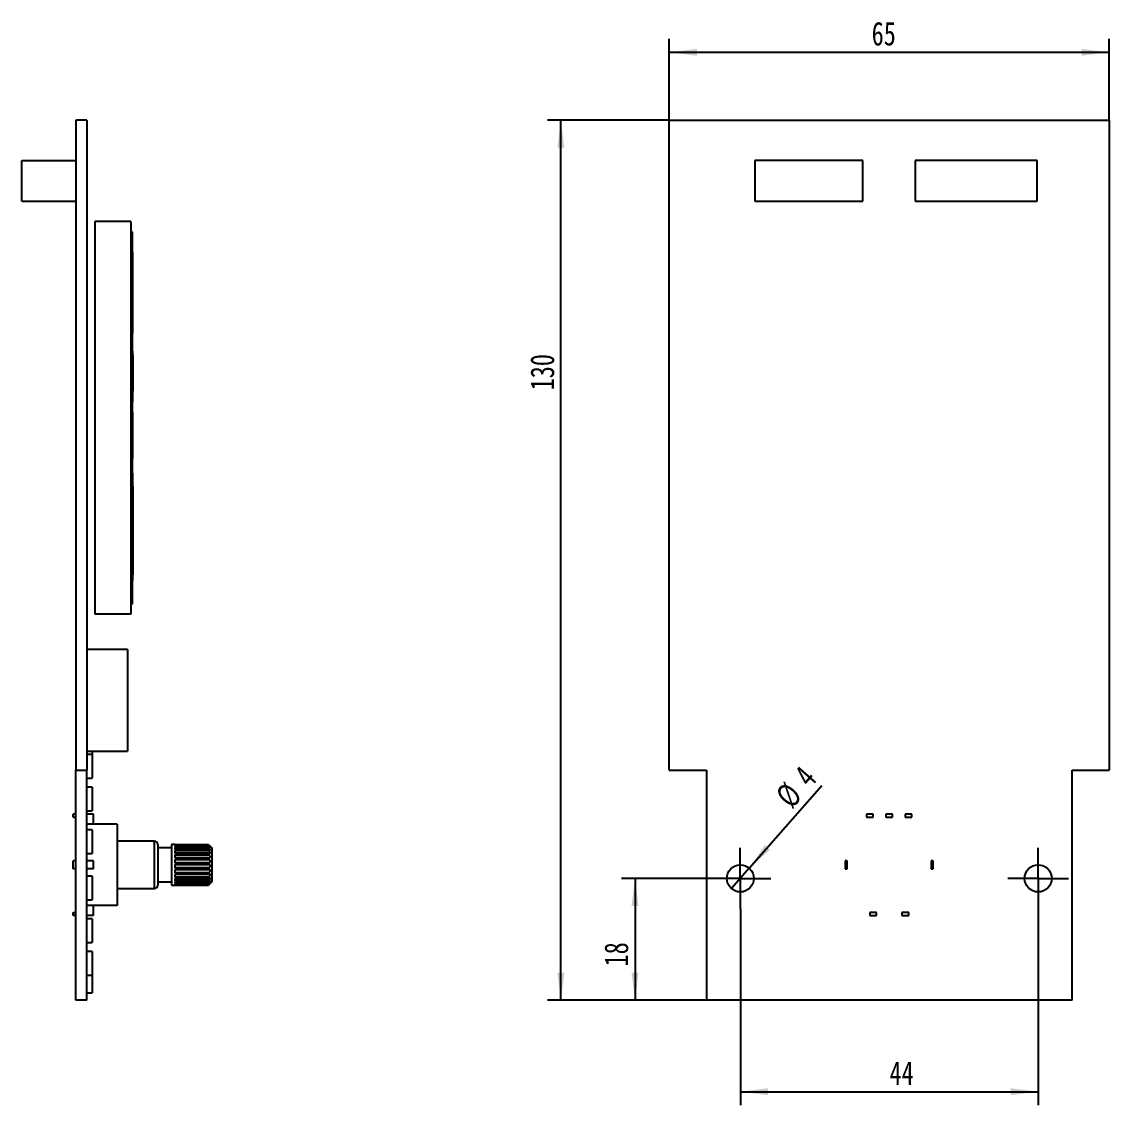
# Model space of a CAD drawing. Header units: millimetres. Extents: x 455 to 753, y 132 to 292.
# Drawn here: x 592.4 to 753, y 131.8 to 291.8 of the extents above; entities that cross this region are included whole.
import ezdxf

# ---------------------------------------------------------------- set-up
doc = ezdxf.new("R2010")
doc.units = ezdxf.units.MM
doc.linetypes.add('CENTERX2', pattern=[20.32, 12.7, -2.54, 2.54, -2.54])
doc.layers.add('中心线层', color=1, linetype='CENTERX2', lineweight=25)
doc.layers.add('标注层', color=150, linetype='Continuous', lineweight=25)
doc.styles.add('SLDTEXTSTYLE2', font='hyswlongfangsong.ttf')
doc.dimstyles.new('SLDDIMSTYLE0', dxfattribs={"dimtxt": 3.5, "dimasz": 4.08, "dimexe": 0, "dimexo": 0.0625, "dimgap": 0.875, "dimtad": 2, "dimrnd": 1e-09, "dimzin": 12, "dimdsep": 46, "dimtxsty": 'SLDTEXTSTYLE2', "dimblk1": 'NONE', "dimsah": 1, "dimcen": 0, "dimadec": 0, "dimazin": 3, "dimtfac": 1, "dimtmove": 0, "dimatfit": 3, "dimldrblk": 'NONE', "dimfxl": 0, "dimfrac": 2, "dimtolj": 1, "dimtzin": 12, "dimarcsym": 0})
doc.dimstyles.new('SLDDIMSTYLE1', dxfattribs={"dimtxt": 3.5, "dimasz": 4.08, "dimexe": 0, "dimexo": 0.0625, "dimgap": 0.875, "dimtad": 2, "dimrnd": 1e-09, "dimzin": 12, "dimdsep": 46, "dimtxsty": 'SLDTEXTSTYLE2', "dimsah": 1, "dimcen": 0.09, "dimadec": 0, "dimazin": 3, "dimtfac": 1, "dimtofl": 0, "dimtmove": 0, "dimatfit": 3, "dimfxl": 0, "dimfrac": 2, "dimtolj": 1, "dimtzin": 12, "dimarcsym": 0})
doc.dimstyles.new('SLDDIMSTYLE3', dxfattribs={"dimtxt": 3.5, "dimasz": 4.08, "dimexe": 0, "dimexo": 0.0625, "dimgap": 0.875, "dimtad": 2, "dimrnd": 1e-09, "dimzin": 12, "dimdsep": 46, "dimtxsty": 'SLDTEXTSTYLE2', "dimsah": 1, "dimcen": 0.09, "dimadec": 0, "dimazin": 3, "dimtfac": 1, "dimtmove": 0, "dimatfit": 0, "dimfxl": 0, "dimfrac": 2, "dimtolj": 1, "dimtzin": 12, "dimarcsym": 0})

# ---------------------------------------------------------------- blocks, each defined once
blk = doc.blocks.new('_D_4')
at = {"layer": '标注层'}
for p, q in [((698.51, 160.81), (698.51, 131.81)), ((742.51, 160.81), (742.51, 131.81)), ((698.51, 133.81), (742.51, 133.81))]:
    blk.add_line(p, q, dxfattribs=at)
for points in [[(698.51, 133.81), (702.59, 133.3), (702.59, 134.32)], [(742.51, 133.81), (738.43, 134.32), (738.43, 133.3)]]:
    blk.add_solid(points, dxfattribs=at)
at = {"layer": '标注层', "insert": (720.55, 138.32), "char_height": 3.5, "attachment_point": 1, "style": 'SLDTEXTSTYLE2'}
blk.add_mtext('44', dxfattribs=at)
blk = doc.blocks.new('_D_5')
at = {"layer": '标注层'}
for p, q in [((688.01, 277.31), (670.01, 277.31)), ((672.01, 147.31), (672.01, 277.31)), ((693.51, 147.31), (670.01, 147.31))]:
    blk.add_line(p, q, dxfattribs=at)
for points in [[(672.01, 277.31), (671.5, 273.23), (672.51, 273.23)], [(672.01, 147.31), (672.51, 151.39), (671.5, 151.39)]]:
    blk.add_solid(points, dxfattribs=at)
at = {"layer": '标注层', "insert": (667.5, 237.39), "char_height": 3.5, "attachment_point": 1, "rotation": 90, "style": 'SLDTEXTSTYLE2'}
blk.add_mtext('130', dxfattribs=at)
blk = doc.blocks.new('_D_6')
at = {"layer": '标注层'}
for p, q in [((688.01, 277.31), (688.01, 289.31)), ((753.01, 277.31), (753.01, 289.31)), ((688.01, 287.31), (753.01, 287.31))]:
    blk.add_line(p, q, dxfattribs=at)
for points in [[(688.01, 287.31), (692.09, 286.8), (692.09, 287.82)], [(753.01, 287.31), (748.93, 287.82), (748.93, 286.8)]]:
    blk.add_solid(points, dxfattribs=at)
at = {"layer": '标注层', "insert": (717.91, 291.82), "char_height": 3.5, "attachment_point": 1, "style": 'SLDTEXTSTYLE2'}
blk.add_mtext('65', dxfattribs=at)
blk = doc.blocks.new('_D_7')
at = {"layer": '标注层'}
for q in [(710.56, 179.05), (697.19, 163.81)]:
    blk.add_line((699.83, 166.81), q, dxfattribs=at)
blk.add_solid([(699.83, 166.81), (702.9, 169.55), (702.14, 170.22)], dxfattribs=at)
at = {"layer": '标注层', "char_height": 3.5, "attachment_point": 1, "rotation": 48.7261, "style": 'SLDTEXTSTYLE2'}
for s, insert in [('4', (706.19, 180.85)), ('%%c', (703.46, 177.76))]:
    blk.add_mtext(s, dxfattribs=dict(at, insert=insert))
blk = doc.blocks.new('_NONE')
blk = doc.blocks.new('_D_8')
at = {"layer": '标注层'}
for p, q in [((694.01, 165.31), (680.95, 165.31)), ((682.95, 165.31), (682.95, 147.31)), ((693.51, 147.31), (680.95, 147.31))]:
    blk.add_line(p, q, dxfattribs=at)
for points in [[(682.95, 165.31), (682.44, 161.23), (683.45, 161.23)], [(682.95, 147.31), (683.45, 151.39), (682.44, 151.39)]]:
    blk.add_solid(points, dxfattribs=at)
at = {"layer": '标注层', "insert": (678.43, 152.31), "char_height": 3.5, "attachment_point": 1, "rotation": 90, "style": 'SLDTEXTSTYLE2'}
blk.add_mtext('18', dxfattribs=at)
blk = doc.blocks.new('SW_CENTERMARKSYMBOL_25')
at = {"layer": '中心线层', "color": 0}
for p, q in [((0, 2.5), (0, 4.5)), ((0, 0), (0, 2.5)), ((-2.5, 0), (-4.5, 0)), ((0, 0), (-2.5, 0)), ((0, 0), (0, -2.5)), ((0, 0), (2.5, 0)), ((2.5, 0), (4.5, 0)), ((0, -2.5), (0, -4.5))]:
    blk.add_line(p, q, dxfattribs=at)
blk = doc.blocks.new('SW_CENTERMARKSYMBOL_26')
at = {"layer": '中心线层', "color": 0}
for p, q in [((0, 2.5), (0, 4.5)), ((0, 0), (0, 2.5)), ((-2.5, 0), (-4.5, 0)), ((0, 0), (-2.5, 0)), ((0, 0), (0, -2.5)), ((0, 0), (2.5, 0)), ((2.5, 0), (4.5, 0)), ((0, -2.5), (0, -4.5))]:
    blk.add_line(p, q, dxfattribs=at)

msp = doc.modelspace()

# ---------------------------------------------------------------- linework, layer by layer
at = {"color": 7, "linetype": 'Continuous', "lineweight": 25}
for p, q in [((601.959, 277.312), (600.359, 277.312)), ((600.359, 277.312), (600.359, 181.312)), ((601.959, 277.312), (601.959, 181.312)), ((688.007, 277.312), (753.007, 277.312)), ((688.007, 181.312), (688.007, 277.312)), ((753.007, 277.312), (753.007, 181.312)), ((592.359, 265.312), (592.359, 271.312)), ((592.359, 271.312), (600.359, 271.312)), ((716.628, 271.312), (700.628, 271.312)), ((700.628, 271.312), (700.628, 265.312)), ((716.628, 265.312), (716.628, 271.312)), ((742.338, 271.312), (724.338, 271.312)), ((724.338, 271.312), (724.338, 265.312)), ((742.338, 265.312), (742.338, 271.312)), ((592.359, 265.312), (600.359, 265.312)), ((700.628, 265.312), (716.628, 265.312)), ((724.338, 265.312), (742.338, 265.312)), ((608.459, 262.312), (603.159, 262.312)), ((603.159, 262.312), (603.159, 204.312)), ((608.459, 262.312), (608.459, 204.312)), ((608.659, 260.812), (608.459, 260.812)), ((608.659, 260.812), (608.659, 205.812)), ((608.759, 257.751), (608.659, 257.751)), ((608.759, 257.552), (608.659, 257.552)), ((608.759, 257.329), (608.659, 257.329)), ((608.759, 257.329), (608.759, 257.552)), ((608.759, 257.009), (608.759, 257.329)), ((608.759, 256.994), (608.659, 256.994)), ((608.759, 256.903), (608.659, 256.903)), ((608.759, 256.508), (608.659, 256.508)), ((608.759, 252.776), (608.759, 256.508)), ((608.759, 252.776), (608.659, 252.776)), ((608.759, 252.307), (608.659, 252.307)), ((608.759, 252.307), (608.759, 252.776)), ((608.759, 251.952), (608.759, 252.307)), ((608.759, 251.952), (608.659, 251.952)), ((608.759, 251.821), (608.659, 251.821)), ((608.759, 251.813), (608.659, 251.813)), ((608.759, 251.444), (608.659, 251.444)), ((608.759, 251.821), (608.759, 251.952)), ((608.759, 251.813), (608.759, 251.821)), ((608.759, 251.444), (608.759, 251.813)), ((608.759, 249.611), (608.659, 249.611)), ((608.759, 247.803), (608.759, 249.611)), ((608.759, 247.803), (608.659, 247.803)), ((608.759, 247.143), (608.659, 247.143)), ((608.759, 247.034), (608.659, 247.034)), ((608.759, 246.803), (608.659, 246.803)), ((608.759, 246.498), (608.659, 246.498)), ((608.759, 246.322), (608.659, 246.322)), ((608.759, 245.838), (608.659, 245.838)), ((608.759, 247.034), (608.759, 247.143)), ((608.759, 246.803), (608.759, 247.034)), ((608.759, 246.498), (608.759, 246.803)), ((608.759, 245.838), (608.759, 246.262)), ((608.759, 243.169), (608.659, 243.169)), ((608.759, 243.05), (608.659, 243.05)), ((608.759, 242.916), (608.659, 242.916)), ((608.759, 242.715), (608.659, 242.715)), ((608.759, 242.66), (608.659, 242.66)), ((608.759, 242.632), (608.659, 242.632)), ((608.759, 242.916), (608.759, 243.05)), ((608.759, 242.724), (608.759, 242.916)), ((608.759, 242.632), (608.759, 241.327)), ((608.759, 241.327), (608.659, 241.327)), ((608.759, 241.256), (608.659, 241.256)), ((608.759, 241.327), (608.759, 241.256)), ((608.759, 241.256), (608.759, 238.647)), ((608.759, 238.647), (608.659, 238.647)), ((608.759, 238.575), (608.659, 238.575)), ((608.759, 238.647), (608.759, 238.575)), ((608.759, 238.575), (608.759, 237.27)), ((608.759, 237.27), (608.659, 237.27)), ((608.759, 237.2), (608.659, 237.2)), ((608.759, 236.804), (608.659, 236.804)), ((608.759, 236.739), (608.659, 236.739)), ((608.759, 236.6), (608.659, 236.6)), ((608.759, 236.417), (608.659, 236.417)), ((608.759, 236.312), (608.659, 236.312)), ((608.759, 237.2), (608.759, 237.27)), ((608.759, 236.739), (608.759, 236.804)), ((608.759, 236.6), (608.759, 236.739)), ((608.759, 236.417), (608.759, 236.6)), ((608.759, 236.367), (608.759, 236.417)), ((608.759, 235.709), (608.759, 236.283)), ((608.759, 235.709), (608.659, 235.709)), ((608.759, 234.169), (608.659, 234.169)), ((608.759, 234.05), (608.659, 234.05)), ((608.759, 233.916), (608.659, 233.916)), ((608.759, 233.715), (608.659, 233.715)), ((608.759, 233.66), (608.659, 233.66)), ((608.759, 233.423), (608.659, 233.423)), ((608.759, 233.916), (608.759, 234.05)), ((608.759, 233.724), (608.759, 233.916)), ((608.759, 232.816), (608.759, 233.423)), ((608.759, 232.816), (608.659, 232.816)), ((608.759, 228.316), (608.759, 232.816)), ((608.759, 228.316), (608.659, 228.316)), ((608.759, 228.2), (608.659, 228.2)), ((608.759, 228.2), (608.759, 228.316)), ((608.759, 227.804), (608.659, 227.804)), ((608.759, 227.739), (608.659, 227.739)), ((608.759, 227.6), (608.659, 227.6)), ((608.759, 227.417), (608.659, 227.417)), ((608.759, 227.312), (608.659, 227.312)), ((608.759, 227.296), (608.659, 227.296)), ((608.759, 227.739), (608.759, 227.804)), ((608.759, 227.6), (608.759, 227.739)), ((608.759, 227.417), (608.759, 227.6)), ((608.759, 225.169), (608.659, 225.169)), ((608.759, 225.05), (608.659, 225.05)), ((608.759, 224.916), (608.659, 224.916)), ((608.759, 224.916), (608.759, 225.05)), ((608.759, 224.724), (608.759, 224.916)), ((608.759, 224.715), (608.659, 224.715)), ((608.759, 224.66), (608.659, 224.66)), ((608.759, 224.423), (608.659, 224.423)), ((608.759, 223.17), (608.759, 224.423)), ((608.659, 223.17), (608.759, 223.17)), ((608.759, 222.67), (608.659, 222.67)), ((608.759, 223.17), (608.759, 222.67)), ((608.759, 222.67), (608.759, 220.677)), ((608.759, 220.677), (608.659, 220.677)), ((608.759, 220.677), (608.759, 212.677)), ((608.659, 212.677), (608.759, 212.677)), ((608.759, 212.69), (608.759, 210.193)), ((608.659, 210.193), (608.759, 210.193)), ((608.759, 209.804), (608.659, 209.804)), ((608.759, 209.739), (608.659, 209.739)), ((608.759, 209.6), (608.659, 209.6)), ((608.759, 209.417), (608.659, 209.417)), ((608.759, 209.312), (608.659, 209.312)), ((608.759, 209.739), (608.759, 209.804)), ((608.759, 209.6), (608.759, 209.739)), ((608.759, 209.417), (608.759, 209.6)), ((608.659, 205.812), (608.459, 205.812)), ((608.459, 204.312), (603.159, 204.312)), ((607.959, 199.115), (601.959, 199.115)), ((607.959, 199.115), (607.959, 184.115)), ((601.959, 184.115), (607.959, 184.115)), ((602.759, 183.612), (601.959, 183.612)), ((602.759, 184.115), (602.759, 183.612)), ((602.759, 183.612), (602.759, 180.112)), ((600.359, 181.312), (601.959, 181.312)), ((600.359, 147.312), (600.359, 181.312)), ((601.959, 147.312), (601.959, 181.312)), ((601.959, 180.112), (602.759, 180.112)), ((688.007, 181.312), (693.507, 181.312)), ((693.507, 181.312), (693.507, 147.312)), ((747.507, 181.312), (753.007, 181.312)), ((747.507, 147.312), (747.507, 181.312)), ((602.759, 178.784), (601.959, 178.784)), ((602.759, 178.784), (602.759, 175.284)), ((601.959, 175.284), (602.759, 175.284)), ((599.959, 174.356), (599.959, 174.812)), ((600.359, 174.812), (599.959, 174.812)), ((599.959, 174.356), (600.359, 174.356)), ((602.959, 174.812), (601.959, 174.812)), ((602.959, 173.312), (602.959, 174.812)), ((718.156, 174.812), (717.156, 174.812)), ((717.156, 174.812), (717.156, 174.356)), ((717.156, 174.356), (718.156, 174.356)), ((718.156, 174.356), (718.156, 174.812)), ((721.007, 174.812), (720.007, 174.812)), ((720.007, 174.812), (720.007, 174.356)), ((720.007, 174.356), (721.007, 174.356)), ((721.007, 174.356), (721.007, 174.812)), ((723.858, 174.812), (722.858, 174.812)), ((722.858, 174.812), (722.858, 174.356)), ((722.858, 174.356), (723.858, 174.356)), ((723.858, 174.356), (723.858, 174.812)), ((606.459, 173.312), (601.959, 173.312)), ((602.759, 172.476), (601.959, 172.476)), ((602.759, 172.476), (602.759, 168.976)), ((606.459, 173.312), (606.459, 161.312)), ((611.959, 170.812), (606.459, 170.812)), ((612.459, 170.312), (612.459, 164.312)), ((614.959, 170.305), (614.459, 170.305)), ((614.459, 170.305), (614.459, 164.318)), ((614.959, 170.305), (614.959, 170.246)), ((601.959, 168.976), (602.759, 168.976)), ((613.459, 169.812), (612.459, 169.812)), ((613.459, 169.804), (613.459, 169.812)), ((614.459, 169.804), (613.459, 169.804)), ((619.959, 170.246), (614.959, 170.246)), ((614.959, 170.183), (619.959, 170.183)), ((614.959, 170.183), (614.959, 169.999)), ((619.959, 169.999), (614.959, 169.999)), ((614.959, 169.877), (619.959, 169.877)), ((614.959, 169.877), (614.959, 169.583)), ((619.959, 169.583), (614.959, 169.583)), ((614.959, 169.41), (619.959, 169.41)), ((614.959, 169.41), (614.959, 169.025)), ((619.959, 169.025), (614.959, 169.025)), ((614.959, 168.811), (619.959, 168.811)), ((614.959, 168.811), (614.959, 168.359)), ((619.959, 170.183), (619.959, 170.246)), ((619.959, 169.877), (619.959, 169.999)), ((619.959, 169.41), (619.959, 169.583)), ((619.959, 168.811), (619.959, 169.025)), ((620.153, 170.11), (620.108, 170.11)), ((620.153, 170.11), (620.459, 169.804)), ((620.459, 169.804), (620.459, 164.82)), ((599.959, 166.712), (599.959, 167.912)), ((600.359, 167.912), (599.959, 167.912)), ((602.959, 167.912), (601.959, 167.912)), ((602.959, 166.712), (602.959, 167.912)), ((619.959, 168.359), (614.959, 168.359)), ((614.959, 168.117), (619.959, 168.117)), ((614.959, 168.117), (614.959, 167.627)), ((619.959, 167.627), (614.959, 167.627)), ((614.959, 167.373), (619.959, 167.373)), ((614.959, 167.373), (614.959, 166.875)), ((619.959, 168.117), (619.959, 168.359)), ((619.959, 167.373), (619.959, 167.627)), ((714.307, 167.912), (714.007, 167.912)), ((714.007, 167.912), (714.007, 166.712)), ((714.307, 166.712), (714.307, 167.912)), ((726.707, 167.912), (726.707, 166.712)), ((727.007, 167.912), (726.707, 167.912)), ((727.007, 166.712), (727.007, 167.912)), ((600.359, 166.712), (599.959, 166.712)), ((602.959, 166.712), (601.959, 166.712)), ((602.759, 165.648), (601.959, 165.648)), ((602.759, 165.648), (602.759, 162.148)), ((619.959, 166.875), (614.959, 166.875)), ((614.959, 166.625), (619.959, 166.625)), ((614.959, 166.625), (614.959, 166.15)), ((619.959, 166.15), (614.959, 166.15)), ((614.959, 165.921), (619.959, 165.921)), ((614.959, 165.921), (614.959, 165.499)), ((619.959, 165.499), (614.959, 165.499)), ((619.959, 166.625), (619.959, 166.875)), ((619.959, 165.921), (619.959, 166.15)), ((619.959, 165.303), (619.959, 165.499)), ((714.007, 166.712), (714.307, 166.712)), ((726.707, 166.712), (727.007, 166.712)), ((612.459, 164.812), (613.459, 164.812)), ((613.459, 164.82), (614.459, 164.82)), ((613.459, 164.812), (613.459, 164.82)), ((614.459, 164.318), (614.959, 164.318)), ((614.959, 165.303), (619.959, 165.303)), ((614.959, 165.303), (614.959, 164.961)), ((619.959, 164.961), (614.959, 164.961)), ((614.959, 164.812), (619.959, 164.812)), ((614.959, 164.812), (614.959, 164.572)), ((619.959, 164.572), (614.959, 164.572)), ((614.959, 164.478), (619.959, 164.478)), ((614.959, 164.478), (614.959, 164.354)), ((619.959, 164.354), (614.959, 164.354)), ((614.959, 164.322), (619.959, 164.322)), ((614.959, 164.322), (614.959, 164.318)), ((619.959, 164.812), (619.959, 164.961)), ((619.959, 164.478), (619.959, 164.572)), ((619.959, 164.322), (619.959, 164.354)), ((620.248, 164.609), (620.459, 164.82)), ((606.459, 163.812), (611.959, 163.812)), ((601.959, 162.148), (602.759, 162.148)), ((606.459, 161.312), (601.959, 161.312)), ((602.959, 159.812), (602.959, 161.312)), ((599.959, 159.812), (599.959, 160.28)), ((599.959, 160.28), (600.359, 160.28)), ((600.359, 159.812), (599.959, 159.812)), ((602.959, 159.812), (601.959, 159.812)), ((602.759, 159.339), (601.959, 159.339)), ((602.759, 159.339), (602.759, 155.839)), ((717.623, 160.28), (717.623, 159.812)), ((718.623, 160.28), (717.623, 160.28)), ((717.623, 159.812), (718.623, 159.812)), ((718.623, 159.812), (718.623, 160.28)), ((722.39, 160.28), (722.39, 159.812)), ((723.39, 160.28), (722.39, 160.28)), ((722.39, 159.812), (723.39, 159.812)), ((723.39, 159.812), (723.39, 160.28)), ((601.959, 155.839), (602.759, 155.839)), ((602.759, 154.511), (601.959, 154.511)), ((602.759, 154.511), (602.759, 151.011)), ((601.959, 151.011), (602.759, 151.011)), ((602.759, 151.011), (602.759, 148.398)), ((601.959, 148.398), (602.759, 148.398)), ((601.959, 147.312), (600.359, 147.312)), ((747.507, 147.312), (693.507, 147.312))]:
    msp.add_line(p, q, dxfattribs=at)
at = {"color": 8, "linetype": 'Continuous', "lineweight": 25}
msp.add_line((611.959, 163.812), (611.959, 170.812), dxfattribs=at)
at = {"color": 7, "linetype": 'Continuous', "lineweight": 25, "flags": 128}
msp.add_lwpolyline([(620.459, 164.82), (620.162, 164.522), (620.1, 164.461)], dxfattribs=at)
at = {"color": 7, "linetype": 'Continuous', "lineweight": 25}
for centre in [(698.507, 165.312), (742.507, 165.312)]:
    msp.add_circle(centre, 2, dxfattribs=at)
for centre, start, end in [((611.959, 170.312), 0, 90), ((611.959, 164.312), 270, 0)]:
    msp.add_arc(centre, 0.5, start, end, dxfattribs=at)
for points, knots in [([(608.759, 257.552), (608.759, 257.606), (608.759, 257.714), (608.759, 257.739), (608.759, 257.746), (608.759, 257.751)], [0, 0, 0, 0, 0.2743151, 0.5564932, 1, 1, 1, 1]), ([(608.759, 256.903), (608.759, 256.931), (608.759, 256.981), (608.759, 256.99), (608.759, 256.994)], [0, 0, 0, 0, 0.5590549, 1, 1, 1, 1]), ([(608.759, 256.508), (608.759, 256.59), (608.759, 256.736), (608.759, 256.852), (608.759, 256.903)], [0, 0, 0, 0, 0.5591798, 1, 1, 1, 1]), ([(608.759, 249.611), (608.759, 249.953), (608.759, 250.431), (608.759, 251.042), (608.759, 251.31), (608.759, 251.444)], [0, 0, 0, 0, 0.5601118, 0.7801606, 1, 1, 1, 1]), ([(608.759, 247.143), (608.759, 247.2), (608.759, 247.314), (608.759, 247.542), (608.759, 247.704), (608.759, 247.803)], [0, 0, 0, 0, 0.2765342, 0.5585926, 1, 1, 1, 1]), ([(608.759, 246.322), (608.759, 246.327), (608.759, 246.334), (608.759, 246.378), (608.759, 246.458), (608.759, 246.498)], [0, 0, 0, 0, 0.5625976, 0.7836008, 1, 1, 1, 1]), ([(608.759, 243.05), (608.759, 243.082), (608.759, 243.147), (608.759, 243.162), (608.759, 243.166), (608.759, 243.169)], [0, 0, 0, 0, 0.2743151, 0.5564932, 1, 1, 1, 1]), ([(608.759, 242.66), (608.759, 242.677), (608.759, 242.707), (608.759, 242.712), (608.759, 242.715)], [0, 0, 0, 0, 0.5590549, 1, 1, 1, 1]), ([(608.759, 236.804), (608.759, 236.838), (608.759, 236.907), (608.759, 237.044), (608.759, 237.141), (608.759, 237.2)], [0, 0, 0, 0, 0.2765342, 0.5585926, 1, 1, 1, 1]), ([(608.759, 236.312), (608.759, 236.315), (608.759, 236.319), (608.759, 236.345), (608.759, 236.393), (608.759, 236.417)], [0, 0, 0, 0, 0.5625976, 0.7836008, 1, 1, 1, 1]), ([(608.759, 234.05), (608.759, 234.082), (608.759, 234.147), (608.759, 234.162), (608.759, 234.166), (608.759, 234.169)], [0, 0, 0, 0, 0.2743151, 0.5564932, 1, 1, 1, 1]), ([(608.759, 233.66), (608.759, 233.677), (608.759, 233.707), (608.759, 233.712), (608.759, 233.715)], [0, 0, 0, 0, 0.5590549, 1, 1, 1, 1]), ([(608.759, 233.423), (608.759, 233.472), (608.759, 233.56), (608.759, 233.629), (608.759, 233.66)], [0, 0, 0, 0, 0.5591798, 1, 1, 1, 1]), ([(608.759, 227.804), (608.759, 227.838), (608.759, 227.907), (608.759, 228.044), (608.759, 228.141), (608.759, 228.2)], [0, 0, 0, 0, 0.2765342, 0.5585926, 1, 1, 1, 1]), ([(608.759, 227.312), (608.759, 227.315), (608.759, 227.319), (608.759, 227.345), (608.759, 227.393), (608.759, 227.417)], [0, 0, 0, 0, 0.5625976, 0.7836008, 1, 1, 1, 1]), ([(608.759, 225.05), (608.759, 225.082), (608.759, 225.147), (608.759, 225.162), (608.759, 225.166), (608.759, 225.169)], [0, 0, 0, 0, 0.2743151, 0.5564932, 1, 1, 1, 1]), ([(608.759, 224.66), (608.759, 224.677), (608.759, 224.707), (608.759, 224.712), (608.759, 224.715)], [0, 0, 0, 0, 0.5590549, 1, 1, 1, 1]), ([(608.759, 224.423), (608.759, 224.472), (608.759, 224.56), (608.759, 224.629), (608.759, 224.66)], [0, 0, 0, 0, 0.5591798, 1, 1, 1, 1]), ([(608.759, 209.804), (608.759, 209.838), (608.759, 209.907), (608.759, 210.044), (608.759, 210.141), (608.759, 210.2)], [0, 0, 0, 0, 0.2765342, 0.5585926, 1, 1, 1, 1]), ([(608.759, 209.312), (608.759, 209.315), (608.759, 209.319), (608.759, 209.345), (608.759, 209.393), (608.759, 209.417)], [0, 0, 0, 0, 0.5625976, 0.7836008, 1, 1, 1, 1]), ([(619.959, 170.246), (619.998, 170.209), (620.064, 170.146), (620.141, 170.081), (620.185, 170.048), (620.208, 170.036), (620.211, 170.041), (620.196, 170.062), (620.173, 170.088), (620.157, 170.106), (620.153, 170.11)], [0, 0, 0, 0, 0.2560533, 0.4339246, 0.5618388, 0.6622208, 0.7631423, 0.8529054, 0.9709184, 1, 1, 1, 1]), ([(619.959, 169.999), (619.998, 169.966), (620.064, 169.909), (620.141, 169.864), (620.185, 169.848), (620.208, 169.854), (620.211, 169.874), (620.196, 169.91), (620.161, 169.965), (620.094, 170.046), (620.021, 170.123), (619.972, 170.17), (619.959, 170.183)], [0, 0, 0, 0, 0.1756321, 0.2976375, 0.3853765, 0.4542305, 0.5234546, 0.5850249, 0.6659724, 0.7790808, 0.9371809, 1, 1, 1, 1]), ([(619.959, 169.583), (619.998, 169.556), (620.064, 169.51), (620.141, 169.486), (620.185, 169.49), (620.208, 169.512), (620.211, 169.547), (620.196, 169.595), (620.161, 169.66), (620.094, 169.748), (620.021, 169.823), (619.972, 169.865), (619.959, 169.877)], [0, 0, 0, 0, 0.1756321, 0.2976375, 0.3853765, 0.4542305, 0.5234546, 0.5850249, 0.6659724, 0.7790808, 0.9371809, 1, 1, 1, 1]), ([(619.959, 169.025), (619.998, 169.005), (620.064, 168.972), (620.141, 168.972), (620.185, 168.995), (620.208, 169.032), (620.211, 169.079), (620.196, 169.137), (620.161, 169.208), (620.094, 169.297), (620.021, 169.366), (619.972, 169.4), (619.959, 169.41)], [0, 0, 0, 0, 0.1756321, 0.2976375, 0.3853765, 0.4542305, 0.5234546, 0.5850249, 0.6659724, 0.7790808, 0.9371809, 1, 1, 1, 1]), ([(619.959, 168.359), (619.998, 168.348), (620.064, 168.33), (620.141, 168.354), (620.185, 168.394), (620.208, 168.444), (620.211, 168.5), (620.196, 168.564), (620.161, 168.637), (620.094, 168.72), (620.021, 168.779), (619.972, 168.804), (619.959, 168.811)], [0, 0, 0, 0, 0.1756321, 0.2976375, 0.3853765, 0.4542305, 0.5234546, 0.5850249, 0.6659724, 0.7790808, 0.9371809, 1, 1, 1, 1]), ([(619.959, 167.627), (619.998, 167.626), (620.064, 167.625), (620.141, 167.67), (620.185, 167.725), (620.208, 167.785), (620.211, 167.847), (620.196, 167.912), (620.161, 167.982), (620.094, 168.056), (620.021, 168.1), (619.972, 168.113), (619.959, 168.117)], [0, 0, 0, 0, 0.1756321, 0.2976375, 0.3853765, 0.4542305, 0.5234546, 0.5850249, 0.6659724, 0.7790808, 0.9371809, 1, 1, 1, 1]), ([(619.959, 166.875), (619.998, 166.884), (620.064, 166.899), (620.141, 166.964), (620.185, 167.03), (620.208, 167.096), (620.211, 167.159), (620.196, 167.222), (620.161, 167.285), (620.094, 167.344), (620.021, 167.371), (619.972, 167.373), (619.959, 167.373)], [0, 0, 0, 0, 0.17563211, 0.29763754, 0.38537648, 0.45423048, 0.52345458, 0.58502488, 0.66597237, 0.77908079, 0.9371809, 1, 1, 1, 1]), ([(619.959, 166.15), (619.998, 166.168), (620.064, 166.199), (620.141, 166.279), (620.185, 166.352), (620.208, 166.42), (620.211, 166.482), (620.196, 166.538), (620.161, 166.59), (620.094, 166.631), (620.021, 166.639), (619.972, 166.628), (619.959, 166.625)], [0, 0, 0, 0, 0.1756321, 0.2976375, 0.3853765, 0.4542305, 0.5234546, 0.5850249, 0.6659724, 0.7790808, 0.9371809, 1, 1, 1, 1]), ([(619.959, 165.499), (619.998, 165.525), (620.064, 165.569), (620.141, 165.66), (620.185, 165.735), (620.208, 165.801), (620.211, 165.856), (620.196, 165.903), (620.161, 165.94), (620.094, 165.96), (620.021, 165.949), (619.972, 165.927), (619.959, 165.921)], [0, 0, 0, 0, 0.1756321, 0.2976375, 0.3853765, 0.4542305, 0.5234546, 0.5850249, 0.6659724, 0.7790808, 0.9371809, 1, 1, 1, 1]), ([(619.959, 164.961), (619.998, 164.994), (620.064, 165.049), (620.141, 165.144), (620.185, 165.217), (620.208, 165.277), (620.211, 165.322), (620.196, 165.356), (620.161, 165.377), (620.094, 165.374), (620.021, 165.345), (619.972, 165.313), (619.959, 165.303)], [0, 0, 0, 0, 0.1756321, 0.2976375, 0.3853765, 0.4542305, 0.5234546, 0.5850249, 0.6659724, 0.7790808, 0.9371809, 1, 1, 1, 1]), ([(619.959, 164.572), (619.998, 164.608), (620.064, 164.671), (620.141, 164.764), (620.185, 164.831), (620.208, 164.88), (620.211, 164.913), (620.196, 164.932), (620.161, 164.935), (620.094, 164.91), (620.021, 164.864), (619.972, 164.824), (619.959, 164.812)], [0, 0, 0, 0, 0.1756321, 0.2976375, 0.3853765, 0.4542305, 0.5234546, 0.5850249, 0.6659724, 0.7790808, 0.9371809, 1, 1, 1, 1]), ([(619.959, 164.354), (619.998, 164.393), (620.064, 164.459), (620.141, 164.545), (620.185, 164.601), (620.208, 164.636), (620.211, 164.655), (620.196, 164.658), (620.161, 164.642), (620.094, 164.597), (620.021, 164.537), (619.972, 164.491), (619.959, 164.478)], [0, 0, 0, 0, 0.1756321, 0.2976375, 0.3853765, 0.4542305, 0.5234546, 0.5850249, 0.6659724, 0.7790808, 0.9371809, 1, 1, 1, 1]), ([(620.1, 164.461), (620.067, 164.429), (620.021, 164.384), (619.972, 164.336), (619.959, 164.322)], [0, 0, 0, 0, 0.7144353, 1, 1, 1, 1])]:
    msp.add_open_spline(points, degree=3, knots=knots, dxfattribs=at)

# ---------------------------------------------------------------- block references
at = {"layer": '中心线层'}
for name, p in [('SW_CENTERMARKSYMBOL_25', (698.507, 165.312)), ('SW_CENTERMARKSYMBOL_26', (742.507, 165.312))]:
    msp.add_blockref(name, p, dxfattribs=at)

# ---------------------------------------------------------------- dimensions: what is measured, and where the dimension line sits
at = {"layer": '标注层'}
for base, p1, p2, picture, middle in [((753.007, 287.312), (688.007, 277.312), (753.007, 277.312), '_D_6', (719.447, 287.312)), ((742.507, 133.811), (698.507, 160.812), (742.507, 160.812), '_D_4', (722.082, 133.811))]:
    dim = msp.add_linear_dim(base=base, p1=p1, p2=p2, dimstyle='SLDDIMSTYLE1', dxfattribs=at)
    dim.commit()
    dim.dimension.update_dxf_attribs({"geometry": picture, "text_midpoint": middle, "dimtype": 160})
for base, p1, p2, dimstyle, picture, middle in [((672.007, 277.312), (693.507, 147.312), (688.007, 277.312), 'SLDDIMSTYLE1', '_D_5', (672.007, 239.692)), ((682.947, 147.312), (694.007, 165.312), (693.507, 147.312), 'SLDDIMSTYLE3', '_D_8', (682.947, 153.845))]:
    dim = msp.add_linear_dim(base=base, p1=p1, p2=p2, angle=90, dimstyle=dimstyle, dxfattribs=at)
    dim.commit()
    dim.dimension.update_dxf_attribs({"geometry": picture, "text_midpoint": middle, "dimtype": 160})
dim = msp.add_diameter_dim_2p(p1=(697.188, 163.809), p2=(699.826, 166.815), dimstyle='SLDDIMSTYLE0', dxfattribs=at)
dim.commit()
dim.dimension.update_dxf_attribs({"geometry": '_D_7', "text_midpoint": (708.849, 177.094), "dimtype": 163})

doc.saveas('drawing.dxf')
